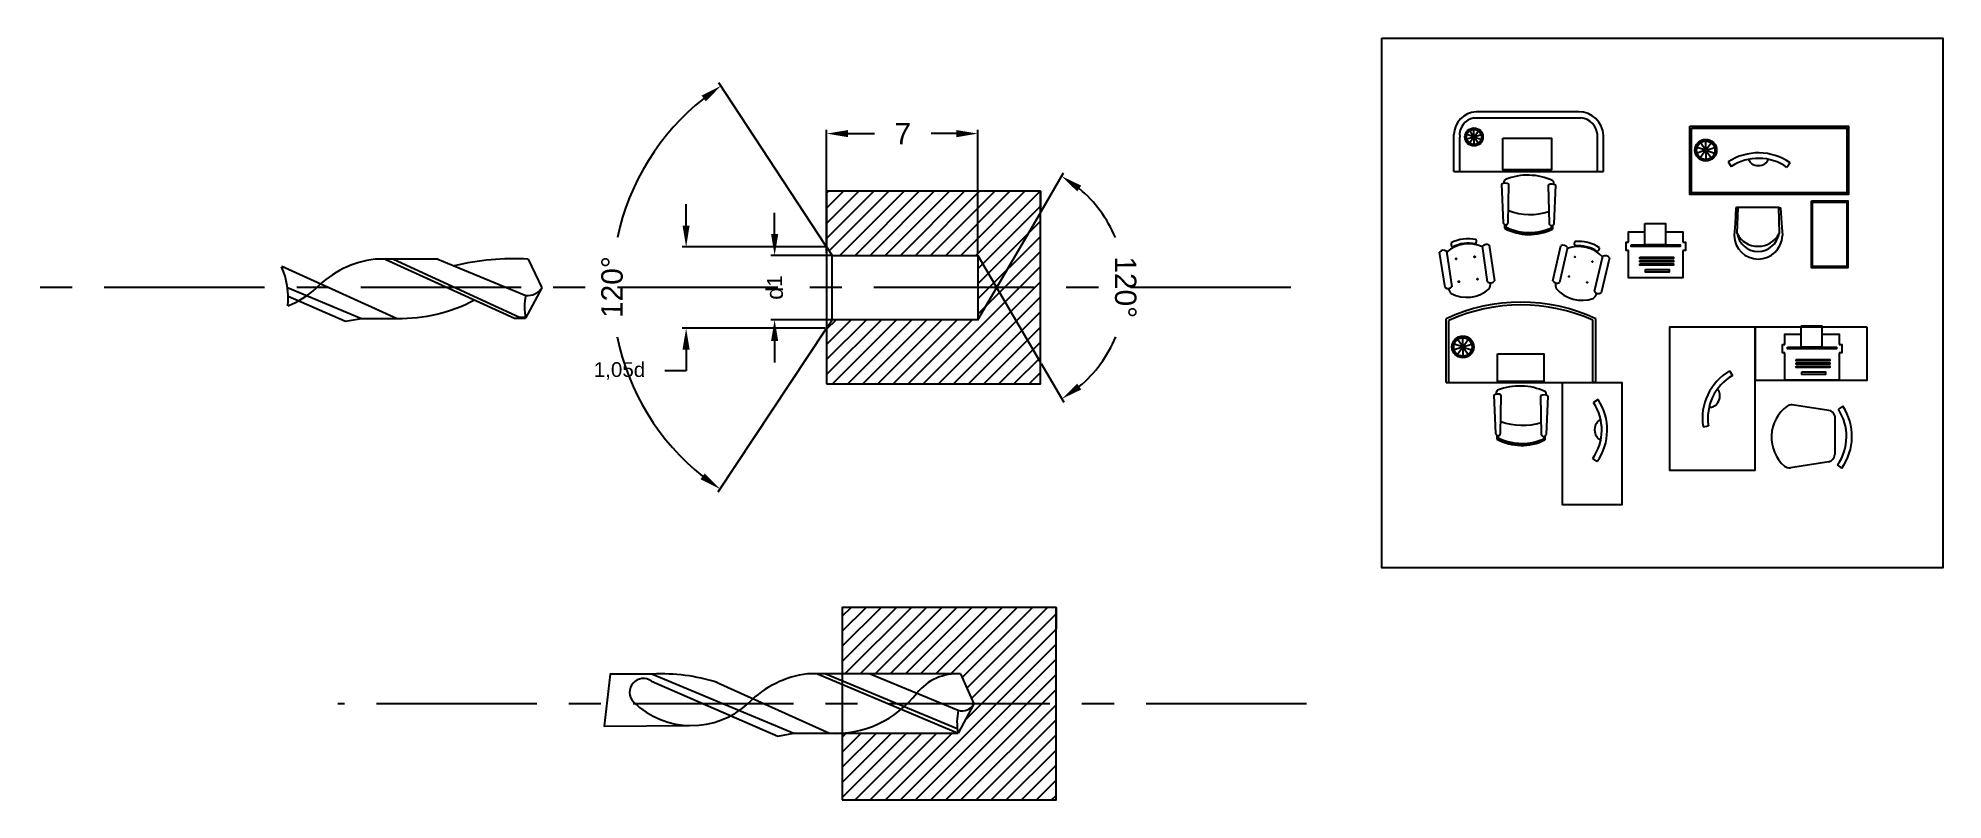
# Model space of a CAD drawing. Header units: millimetres. Extents: x 130.4 to 219.5, y -17.4 to 18.3.
import ezdxf

# ---------------------------------------------------------------- set-up
doc = ezdxf.new("R2010")
doc.units = ezdxf.units.MM
doc.header["$LTSCALE"] = 3
doc.header["$MEASUREMENT"] = 0
doc.linetypes.add('CENTER', pattern=[2, 1.25, -0.25, 0.25, -0.25])
doc.layers.get('0').update_dxf_attribs({"color": 10})
doc.styles.get("Standard").update_dxf_attribs({"font": 'arial.ttf'})
doc.dimstyles.get("Standard").update_dxf_attribs({"dimtxt": 1, "dimasz": 1, "dimexe": 0.18, "dimexo": 0.0625, "dimgap": 1, "dimtad": 0, "dimtoh": 1, "dimdec": 4, "dimdsep": 46, "dimtxsty": 'Standard', "dimcen": 0.09, "dimadec": 0, "dimazin": 0, "dimtfac": 1, "dimtdec": 4, "dimtofl": 0, "dimtmove": 0, "dimatfit": 3, "dimfxl": 1, "dimtolj": 1, "dimtzin": 0, "dimarcsym": 0})

# ---------------------------------------------------------------- blocks, each defined once
blk = doc.blocks.new('*D1')
at = {"color": 0, "lineweight": -2, "transparency": 16777216}
for p, q in [((177.312, 10.15), (178.368, 11.955)), ((177.312, 3.042), (178.37, 1.235))]:
    blk.add_line(p, q, dxfattribs=at)
for start, end in [(22.8075, 50.16022), (309.8641, 337.50969)]:
    blk.add_arc((175.231, 6.594), 6.031, start, end, dxfattribs=at)
at = {"color": 0, "transparency": 16777216}
for points in [[(178.999, 11.089), (179.191, 11.361), (178.277, 11.8)], [(179.193, 1.829), (179.001, 2.102), (178.279, 1.39)]]:
    blk.add_solid(points, dxfattribs=at)
at = {"layer": 'Defpoints', "color": 0, "transparency": 16777216}
for p in [(177.28, 10.096), (174.352, 8.096), (174.352, 5.091), (180.903, 4.544), (177.28, 3.096)]:
    blk.add_point(p, dxfattribs=at)
at = {"color": 0, "transparency": 16777216, "insert": (181.262, 6.611), "char_height": 1, "attachment_point": 5, "rotation": 270.1586}
blk.add_mtext('\\A1;120%%D', dxfattribs=at)
blk = doc.blocks.new('*D2')
at = {"color": 0, "lineweight": -2, "transparency": 16777216}
for p, q in [((167.28, 8.221), (167.28, 13.972)), ((168.28, 13.792), (169.521, 13.792)), ((173.352, 13.792), (172.169, 13.792)), ((174.352, 8.159), (174.352, 13.972))]:
    blk.add_line(p, q, dxfattribs=at)
at = {"color": 0, "transparency": 16777216}
for points in [[(168.28, 13.958), (168.28, 13.625), (167.28, 13.792)], [(173.352, 13.958), (173.352, 13.625), (174.352, 13.792)]]:
    blk.add_solid(points, dxfattribs=at)
at = {"layer": 'Defpoints', "color": 0, "transparency": 16777216}
for p in [(167.28, 13.792), (167.28, 8.158), (174.352, 8.096)]:
    blk.add_point(p, dxfattribs=at)
at = {"color": 0, "transparency": 16777216, "insert": (170.845, 13.792), "char_height": 1, "attachment_point": 5}
blk.add_mtext('\\A1;7', dxfattribs=at)
blk = doc.blocks.new('*D3')
at = {"color": 0, "lineweight": -2, "transparency": 16777216}
for p, q in [((164.848, 9.096), (164.848, 10.096)), ((167.48, 8.096), (164.668, 8.096)), ((167.48, 5.091), (164.668, 5.091)), ((164.848, 4.091), (164.848, 3.091))]:
    blk.add_line(p, q, dxfattribs=at)
at = {"color": 0, "transparency": 16777216}
for points in [[(164.681, 9.096), (165.015, 9.096), (164.848, 8.096)], [(164.681, 4.091), (165.015, 4.091), (164.848, 5.091)]]:
    blk.add_solid(points, dxfattribs=at)
at = {"layer": 'Defpoints', "color": 0, "transparency": 16777216}
for p in [(167.542, 8.096), (164.848, 5.091), (167.542, 5.091)]:
    blk.add_point(p, dxfattribs=at)
at = {"color": 0, "transparency": 16777216, "insert": (164.848, 6.594), "char_height": 1, "attachment_point": 5, "rotation": 90}
blk.add_mtext('\\A1;{\\H0.788x;d\\H0.8731x;1}', dxfattribs=at)
blk = doc.blocks.new('*D4')
at = {"color": 0, "lineweight": -2, "transparency": 16777216}
for p, q in [((160.708, 9.496), (160.708, 10.496)), ((167.218, 8.496), (160.528, 8.496)), ((167.218, 4.696), (160.528, 4.696)), ((160.708, 3.696), (160.708, 2.696)), ((160.708, 2.696), (159.708, 2.696))]:
    blk.add_line(p, q, dxfattribs=at)
at = {"color": 0, "transparency": 16777216}
for points in [[(160.541, 9.496), (160.874, 9.496), (160.708, 8.496)], [(160.541, 3.696), (160.874, 3.696), (160.708, 4.696)]]:
    blk.add_solid(points, dxfattribs=at)
at = {"layer": 'Defpoints', "color": 0, "transparency": 16777216}
for p in [(167.28, 8.496), (160.708, 4.696), (167.28, 4.696)]:
    blk.add_point(p, dxfattribs=at)
at = {"color": 0, "transparency": 16777216, "insert": (157.592, 2.696), "char_height": 1, "attachment_point": 5}
blk.add_mtext('\\A1;{\\H0.688x;1,05d}', dxfattribs=at)
blk = doc.blocks.new('*D5')
at = {"color": 0, "lineweight": -2, "transparency": 16777216}
for p, q in [((167.246, 8.548), (162.243, 16.172)), ((167.245, 4.644), (162.189, -2.968))]:
    blk.add_line(p, q, dxfattribs=at)
for start, end in [(128.35178, 167.9661), (191.71115, 231.32547)]:
    blk.add_arc((168.534, 6.584), 11.288, start, end, dxfattribs=at)
at = {"color": 0, "transparency": 16777216}
for points in [[(161.433, 15.572), (161.628, 15.301), (162.341, 16.022)], [(161.579, -2.093), (161.382, -2.363), (162.288, -2.818)]]:
    blk.add_solid(points, dxfattribs=at)
at = {"layer": 'Defpoints', "color": 0, "transparency": 16777216}
for p in [(157.863, 10.262), (167.28, 8.496), (167.542, 8.096), (167.28, 4.696), (167.542, 5.091)]:
    blk.add_point(p, dxfattribs=at)
at = {"color": 0, "transparency": 16777216, "insert": (157.247, 6.616), "char_height": 1, "attachment_point": 5, "rotation": 89.83863}
blk.add_mtext('\\A1;120%%D', dxfattribs=at)
blk = doc.blocks.new('*U11')
at = {"color": 0, "ltscale": 2}
blk.add_line((0, -0.207), (0, 0.207), dxfattribs=at)
blk = doc.blocks.new('*U12')
at = {"color": 0, "linetype": 'ByBlock', "lineweight": -2, "transparency": 16777216}
for p, rotation in [((293.801, 35.84), 72), ((293.801, 35.703), 108), ((293.881, 35.951), 35.99999999999999), ((293.881, 35.591), 144), ((294.012, 35.549), 180), ((294.142, 35.951), 323.9999999999999), ((294.142, 35.591), 216), ((294.223, 35.84), 288), ((294.223, 35.703), 252)]:
    blk.add_blockref('*U11', p, dxfattribs=dict(at, rotation=rotation))
blk.add_blockref('*U11', (294.012, 35.993), dxfattribs=at)
blk = doc.blocks.new('*U14')
at = {"color": 0, "ltscale": 2}
blk.add_line((0, -0.207), (0, 0.207), dxfattribs=at)
blk = doc.blocks.new('*U15')
at = {"color": 0, "linetype": 'ByBlock', "lineweight": -2, "transparency": 16777216}
for p, rotation in [((293.801, 35.84), 72), ((293.801, 35.703), 108), ((293.881, 35.951), 35.99999999999999), ((293.881, 35.591), 144), ((294.012, 35.549), 180), ((294.142, 35.951), 323.9999999999999), ((294.142, 35.591), 216), ((294.223, 35.84), 288), ((294.223, 35.703), 252)]:
    blk.add_blockref('*U14', p, dxfattribs=dict(at, rotation=rotation))
blk.add_blockref('*U14', (294.012, 35.993), dxfattribs=at)
blk = doc.blocks.new('*U16')
at = {"color": 0, "ltscale": 2}
blk.add_line((0, 0.169), (0, -0.169), dxfattribs=at)
blk = doc.blocks.new('*U17')
at = {"color": 0, "linetype": 'ByBlock', "lineweight": -2, "transparency": 16777216}
for p, rotation in [((294.357, 45.643), 252), ((294.357, 45.529), 288), ((294.423, 45.735), 216), ((294.423, 45.437), 324), ((294.532, 45.77), 180), ((294.64, 45.735), 144), ((294.64, 45.437), 35.99999999999997), ((294.707, 45.643), 108), ((294.707, 45.529), 71.99999999999999)]:
    blk.add_blockref('*U16', p, dxfattribs=dict(at, rotation=rotation))
blk.add_blockref('*U16', (294.532, 45.402), dxfattribs=at)

msp = doc.modelspace()

# ---------------------------------------------------------------- hatches: boundary and pattern name
at = {"ltscale": 2}
h = msp.add_hatch(color=0, dxfattribs=at)
h.dxf.hatch_style = 1
h.paths.add_polyline_path([(197.98209, 13.6345, 1), (197.14038, 13.6345, 1)])
h.paths.add_polyline_path([(197.91438, 13.6345, 1), (197.20809, 13.6345, 1)], flags=16)
h = msp.add_hatch(color=0, dxfattribs=at)
h.dxf.hatch_style = 1
h.paths.add_polyline_path([(197.5764, 13.6345, 1), (197.54607, 13.6345, 1)])
h = msp.add_hatch(color=0, dxfattribs=at)
h.dxf.hatch_style = 1
h.paths.add_polyline_path([(208.9112, 13.01523, 1), (207.89316, 13.01523, 1)])
h.paths.add_polyline_path([(208.83101, 13.01523, 1), (207.97334, 13.01523, 1)], flags=16)
h = msp.add_hatch()
h.set_pattern_fill('ANSI31', color=0, scale=4)
h.paths.add_polyline_path([(177.28, 10.09608), (177.28, 11.09608), (167.28, 11.09608), (167.28, 8.49608), (167.5425, 8.09608), (174.3521, 8.09608), (175.23147, 6.59437)])
h.paths.add_polyline_path([(177.28, 10.09608), (175.23147, 6.59437), (177.28, 3.09608)])
h.paths.add_polyline_path([(175.23147, 6.59437), (174.3521, 5.09121), (167.5425, 5.09121), (167.28, 4.69608), (167.28, 2.09608), (177.28, 2.09608), (177.28, 3.09608)])
h.paths.add_polyline_path([(175.23147, 6.59437), (174.3521, 8.09608), (174.3521, 5.09121)])
h = msp.add_hatch(color=0, dxfattribs=at)
h.dxf.hatch_style = 1
h.paths.add_polyline_path([(207.20869, 8.59958), (204.91673, 8.59958), (204.91673, 8.51941), (207.20869, 8.51941)])
h.paths.add_polyline_path([(206.89767, 8.02039), (205.31371, 8.02039), (205.31371, 7.95923), (206.89767, 7.95923)])
h.paths.add_polyline_path([(206.89767, 7.86214), (205.31371, 7.86214), (205.31371, 7.80098), (206.89767, 7.80098)])
h.paths.add_polyline_path([(206.89767, 7.7067), (205.31371, 7.7067), (205.31371, 7.64554), (206.89767, 7.64554)])
h.paths.add_polyline_path([(206.68568, 7.4367), (205.5787, 7.4367), (205.5787, 7.31059), (206.68568, 7.31059)])
h = msp.add_hatch(color=0, dxfattribs=at)
h.dxf.hatch_style = 1
h.paths.add_polyline_path([(197.55027, 3.81981, 1), (196.53223, 3.81981, 1)])
h.paths.add_polyline_path([(197.47008, 3.81981, 1), (196.61241, 3.81981, 1)], flags=16)
h = msp.add_hatch(dxfattribs=at)
h.set_pattern_fill('ANSI31', color=0, scale=4)
edge = h.paths.add_edge_path()
edge.add_line((178.01378, -12.85816), (174.17034, -12.85816))
edge.add_arc((187.008, -19.90352), 14.64386, 151.2418469, 151.798139)
edge.add_line((174.10254, -12.98314), (173.42746, -14.23468))
edge.add_line((173.42746, -14.23468), (168.01378, -14.24165))
edge.add_line((168.01378, -14.24165), (168.01378, -17.35573))
edge.add_line((168.01378, -17.35573), (178.01378, -17.35573))
edge.add_line((178.01378, -17.35573), (178.01378, -16.35573))
edge.add_line((178.01378, -16.35573), (178.01378, -12.85816))
edge = h.paths.add_edge_path()
edge.add_line((178.01378, -8.35573), (168.01378, -8.35573))
edge.add_line((168.01378, -8.35573), (168.01378, -11.46833))
edge.add_line((168.01378, -11.46833), (173.23442, -11.46483))
edge.add_arc((173.39301, -13.89743), 2.43776, 86.3467261, 93.7299932, ccw=False)
edge.add_line((173.54834, -11.46462), (174.16996, -12.85816))
edge.add_line((174.16996, -12.85816), (178.01378, -12.85816))
edge.add_line((178.01378, -12.85816), (178.01378, -8.35573))

# ---------------------------------------------------------------- linework, layer by layer
at = {"color": 0, "ltscale": 2}
for p, q in [((197.57024, 14.53031), (202.56111, 14.53031)), ((202.46121, 14.81231), (197.65747, 14.81231)), ((196.61285, 12.01435), (196.61285, 13.75329)), ((196.89491, 12.01505), (196.8948, 13.63224)), ((203.33263, 12.01505), (203.33604, 13.74778)), ((203.61385, 12.01505), (203.61572, 13.70701)), ((196.61285, 12.01435), (203.62506, 12.01505)), ((209.45101, 12.46557), (209.59156, 12.25256)), ((212.34676, 12.42283), (212.19998, 12.21406)), ((198.84862, 11.42366), (198.93136, 9.62866)), ((198.97214, 11.46792), (198.97448, 11.57508)), ((199.16732, 9.6243), (199.19557, 11.42549)), ((201.03793, 11.38875), (201.07048, 9.59214)), ((201.29469, 11.42041), (201.29692, 11.52298)), ((201.30622, 9.58119), (201.3848, 11.38089)), ((209.81317, 10.32628), (209.78057, 9.59386)), ((209.91571, 10.35883), (209.81317, 10.32628)), ((211.79842, 10.35883), (211.9019, 10.31853)), ((211.9019, 10.31853), (211.94202, 9.61267)), ((198.98707, 9.55086), (198.9837, 9.3683)), ((199.04762, 9.53337), (199.04573, 9.43118)), ((201.18942, 9.4938), (201.18754, 9.39161)), ((201.23798, 9.50928), (201.2346, 9.32672)), ((209.78057, 9.59386), (209.72821, 9.02486)), ((211.94202, 9.61267), (211.98554, 9.02486)), ((141.9339, 7.52514), (147.19123, 5.14998)), ((146.62852, 7.9233), (152.67888, 5.15705)), ((147.01408, 7.92356), (152.91452, 5.20599)), ((149.0996, 7.92669), (153.21601, 6.22933)), ((153.32335, 7.92778), (153.95191, 6.58895)), ((142.06231, 6.59466), (145.52697, 5.14784)), ((153.95191, 6.58895), (153.20247, 5.15773)), ((142.09301, 6.18505), (144.77527, 5.01766)), ((144.77527, 5.01766), (145.52697, 5.14784)), ((152.91452, 5.20599), (153.19195, 5.20645)), ((196.25427, 2.15779), (196.25407, 5.13745)), ((196.39097, 2.15848), (196.39085, 5.06227)), ((203.11827, 2.15848), (203.11827, 5.07267)), ((203.25527, 2.15848), (203.25714, 5.13745)), ((209.51793, 2.70142), (209.64679, 2.48115)), ((196.25427, 2.15779), (203.26648, 2.15848)), ((203.25527, 2.15848), (203.11827, 2.15848)), ((198.4895, 1.56669), (198.57215, -0.22831)), ((198.61303, 1.61095), (198.61537, 1.7181)), ((198.80811, -0.23268), (198.83645, 1.56851)), ((200.67881, 1.53167), (200.71127, -0.26494)), ((200.93557, 1.56333), (200.93781, 1.66589)), ((200.94701, -0.2759), (201.02568, 1.52379)), ((203.36895, 1.35556), (203.15585, 1.21515)), ((214.15684, 0.85266), (212.44301, 1.10736)), ((214.81705, 1.04878), (214.60394, 0.90837)), ((208.27534, 0.08547), (208.5275, 0.12476)), ((214.43368, 0.59997), (214.43368, -1.20865)), ((198.62786, -0.30611), (198.62448, -0.48867)), ((198.68841, -0.3236), (198.68652, -0.4258)), ((200.83021, -0.36328), (200.82832, -0.46547)), ((200.87876, -0.34781), (200.87538, -0.53037)), ((203.32433, -1.54017), (203.11565, -1.39325)), ((214.15768, -1.54565), (212.36393, -1.8266)), ((214.77242, -1.84695), (214.56375, -1.70004)), ((159.12835, -11.47858), (165.75196, -14.24457)), ((166.85351, -11.46911), (173.42746, -14.23468)), ((167.23907, -11.46885), (173.38985, -14.02335)), ((169.32459, -11.46571), (173.441, -13.16308)), ((173.54834, -11.46462), (174.16996, -12.85816)), ((159.09321, -11.80384), (165.00026, -14.37474)), ((162.15889, -11.86726), (167.41622, -14.24242)), ((174.16996, -12.85816), (173.42746, -14.23468)), ((165.00026, -14.37474), (165.75196, -14.24457))]:
    msp.add_line(p, q, dxfattribs=at)
at = {"color": 0}
for p, q in [((177.28, 11.09608), (177.28, 10.09608)), ((174.3521, 5.09121), (177.28, 10.09608)), ((167.28, 8.49608), (167.5425, 8.09608)), ((174.3521, 8.09608), (177.28, 3.09608)), ((167.28, 4.69608), (167.5425, 5.09121)), ((177.28, 2.09608), (177.28, 3.09608)), ((178.01378, -8.35573), (178.01378, -9.35573)), ((178.01378, -17.35573), (178.01378, -16.35573))]:
    msp.add_line(p, q, dxfattribs=at)
at = {"color": 0, "linetype": 'CENTER', "ltscale": 2}
for p, q in [((188.99154, 6.59364), (130.39674, 6.59364)), ((189.72531, -12.85816), (144.42256, -12.85816))]:
    msp.add_line(p, q, dxfattribs=at)
at = {"color": 0, "ltscale": 2}
for points in [[(193.2569, 18.25624), (219.49519, 18.25624), (219.49519, -6.50197), (193.2569, -6.50197)], [(198.91839, 13.58208), (201.18161, 13.58208), (201.18161, 12.10158), (198.91839, 12.10158)], [(207.65792, 14.14192), (215.07523, 14.14192), (215.07523, 10.94499), (207.65792, 10.94499)], [(207.72878, 14.04123), (215.00833, 14.04123), (215.00833, 11.02403), (207.72878, 11.02403)], [(213.34724, 10.64705), (215.04715, 10.64705), (215.04715, 7.51362), (213.34724, 7.51362)], [(213.39789, 10.58593), (214.99794, 10.58593), (214.99794, 7.57456), (213.39789, 7.57456)], [(205.54702, 9.58486), (206.5211, 9.58486), (206.5211, 8.59958), (205.54702, 8.59958)], [(204.91673, 8.59958), (207.20869, 8.59958), (207.20869, 8.51941), (204.91673, 8.51941)], [(205.31371, 8.02039), (206.89767, 8.02039), (206.89767, 7.95923), (205.31371, 7.95923)], [(205.31371, 7.86214), (206.89767, 7.86214), (206.89767, 7.80098), (205.31371, 7.80098)], [(205.31371, 7.7067), (206.89767, 7.7067), (206.89767, 7.64554), (205.31371, 7.64554)], [(205.5787, 7.4367), (206.68568, 7.4367), (206.68568, 7.31059), (205.5787, 7.31059)], [(210.7126, 4.74613), (206.70506, 4.74613), (206.70506, -1.93956), (210.7126, -1.93956)], [(215.94559, 4.74613), (210.7126, 4.74613), (210.7126, 2.26854), (215.94559, 2.26854)], [(212.86161, 4.80001), (213.83569, 4.80001), (213.83569, 3.81473), (212.86161, 3.81473)], [(212.23132, 3.81473), (214.52328, 3.81473), (214.52328, 3.73456), (212.23132, 3.73456)], [(198.66404, 3.48963), (200.83236, 3.48963), (200.83016, 2.20551), (198.66185, 2.20551)], [(212.6283, 3.23554), (214.21226, 3.23554), (214.21226, 3.17438), (212.6283, 3.17438)], [(212.6283, 3.07729), (214.21226, 3.07729), (214.21226, 3.01613), (212.6283, 3.01613)], [(212.6283, 2.92185), (214.21226, 2.92185), (214.21226, 2.86069), (212.6283, 2.86069)], [(201.70161, 2.15836), (204.47109, 2.15836), (204.47109, -3.5682), (201.70161, -3.5682)], [(212.8933, 2.65185), (214.00028, 2.65185), (214.00028, 2.52574), (212.8933, 2.52574)]]:
    msp.add_lwpolyline(points, close=True, dxfattribs=at)
at = {"color": 0}
for points in [[(167.28, 2.09608), (177.28, 2.09608), (177.28, 11.09608), (167.28, 11.09608)], [(167.5425, 8.09608), (174.3521, 8.09608), (174.3521, 5.09121), (167.5425, 5.09121)], [(168.01378, -17.35573), (178.01378, -17.35573), (178.01378, -8.35573), (168.01378, -8.35573)]]:
    msp.add_lwpolyline(points, close=True, dxfattribs=at)
at = {"color": 0, "ltscale": 2}
for points in [[(209.86872, 9.12141), (209.91571, 10.35883), (211.79842, 10.35883), (211.83291, 9.12141)], [(204.78349, 8.7141), (204.78349, 9.19508), (205.54702, 9.19508)], [(206.5211, 9.19508), (207.32593, 9.19508), (207.32593, 8.7141)], [(196.20814, 6.59017), (195.95069, 8.25189)], [(196.27073, 8.30148), (196.5287, 6.63638)], [(198.19894, 6.86246), (197.95821, 8.52669)], [(198.27873, 8.57305), (198.51996, 6.90545)], [(201.24415, 6.90587), (201.62107, 8.54463)], [(201.93668, 8.47204), (201.559, 6.82995)], [(203.19405, 6.42074), (203.58742, 8.05564)], [(204.78349, 8.32899), (204.67607, 8.32899), (204.67607, 8.7141), (204.78349, 8.7141)], [(207.32593, 8.32899), (207.32593, 7.0534), (204.78349, 7.0534), (204.78349, 8.32899)], [(207.32593, 8.7141), (207.45507, 8.7141), (207.45507, 8.32899), (207.32593, 8.32899)], [(149.10381, 7.92495), (146.16105, 7.92298)], [(203.90229, 7.97988), (203.50813, 6.34167)], [(145.52697, 5.14784), (147.19123, 5.14998)], [(152.67888, 5.15705), (153.20247, 5.15773)], [(212.09808, 3.54414), (211.99066, 3.54414), (211.99066, 3.92925), (212.09808, 3.92925)], [(212.09808, 3.92925), (212.09808, 4.41023), (212.86161, 4.41023)], [(213.83569, 4.41023), (214.64053, 4.41023), (214.64053, 3.92925)], [(214.64053, 3.92925), (214.76966, 3.92925), (214.76966, 3.54414), (214.64053, 3.54414)], [(214.64053, 3.54414), (214.64053, 2.26854), (212.09808, 2.26854), (212.09808, 3.54414)], [(159.12835, -11.47858), (157.15303, -11.47451), (156.87181, -13.90442), (160.85156, -13.88149)], [(173.54834, -11.46462), (166.38604, -11.46942)], [(165.75196, -14.24457), (173.42746, -14.23468)]]:
    msp.add_lwpolyline(points, dxfattribs=at)
for centre, radius in [((197.56124, 13.6345), 0.42085), ((197.56124, 13.6345), 0.35314), ((197.56124, 13.6345), 0.01516), ((208.40218, 13.01523), 0.50902), ((208.40218, 13.01523), 0.42884), ((208.40218, 13.01523), 0.01527), ((197.59135, 8.03209), 0.02704), ((202.28625, 8.02684), 0.01695), ((196.72845, 7.93924), 0.02704), ((202.00741, 7.11174), 0.01695), ((203.09976, 7.80649), 0.01695), ((196.85601, 6.87085), 0.02704), ((197.7287, 6.98813), 0.02704), ((202.85685, 6.83753), 0.01695), ((197.04125, 3.81981), 0.50902), ((197.04125, 3.81981), 0.42884), ((197.04125, 3.81981), 0.01527)]:
    msp.add_circle(centre, radius, dxfattribs=at)
for centre, radius, start, end in [((197.72795, 13.69807), 1.11647, 93.6195503, 177.1649054), ((197.69362, 13.73447), 0.80534, 98.8127289, 187.2932889), ((202.47618, 13.67234), 1.14007, 1.7426064, 90.7524988), ((202.47347, 13.66855), 0.8662, 5.2477228, 84.1928649), ((210.86751, 10.3188), 2.57198, 54.8905963, 123.4180804), ((210.86751, 10.3188), 2.31678, 54.8905963, 123.4180804), ((199.08266, 11.55308), 0.11039, 119.8487582, 168.5056001), ((200.0704, 9.04846), 2.80162, 64.9601294, 111.8495835), ((201.21953, 11.51858), 0.07742, 2.1153248, 61.7401228), ((199.0248, 11.13752), 0.33457, 59.3089118, 121.7592479), ((201.20604, 11.0978), 0.33457, 57.7074643, 120.1578003), ((200.18483, 12.83283), 2.82182, 249.1896326, 288.0604299), ((199.04986, 9.65467), 0.12132, 192.3804814, 345.5027974), ((200.14908, 11.50861), 2.43701, 241.4322242, 296.4510546), ((200.14499, 11.41479), 2.31877, 239.9662997, 298.0500571), ((200.14749, 11.46803), 2.34284, 240.249559, 297.6805509), ((200.15754, 11.6256), 2.46, 243.1308687, 296.0077117), ((201.18966, 9.61483), 0.12132, 190.7790339, 343.9013499), ((210.85687, 9.05843), 1.12917, 181.7039415, 358.2960585), ((210.85082, 9.62852), 1.10529, 207.3096262, 332.6903738), ((210.85082, 9.2827), 0.99525, 189.3263366, 350.6736634), ((196.13887, 8.09494), 0.24504, 57.4436387, 140.1697416), ((197.30794, 7.06279), 1.57615, 65.4595906, 130.8110452), ((196.69668, 8.65155), 0.21089, 172.1603749, 230.2342561), ((197.28697, 7.16796), 1.71055, 77.2380343, 117.85433), ((197.29141, 7.14048), 1.53365, 77.1430114, 118.4079968), ((197.50472, 8.75906), 0.17775, 316.0423387, 25.7396843), ((198.1448, 8.36785), 0.24504, 56.8678109, 139.5939139), ((201.73765, 8.3291), 0.24504, 35.6841433, 118.4102463), ((202.44079, 6.93711), 1.57615, 43.7000953, 109.0515498), ((202.46206, 8.63927), 0.21089, 150.4008795, 208.4747608), ((202.45424, 7.01539), 1.53365, 55.383516, 96.6485014), ((202.4603, 7.04256), 1.71055, 55.478539, 96.0948347), ((203.25238, 8.43956), 0.17775, 294.2828434, 3.980189), ((203.70183, 7.83895), 0.24504, 35.1083156, 117.8344185), ((139.36277, -0.51305), 8.43938, 72.2623761, 73.2995517), ((138.51056, 6.12247), 3.583, 353.9806569, 23.8348121), ((146.70499, 3.33096), 4.62413, 96.7553192, 135.3510484), ((152.72537, -4.6034), 12.54544, 87.2679638, 103.1831601), ((140.73668, 9.39374), 3.88439, 290.1347978, 313.5966504), ((153.31479, 6.95994), 0.73726, 262.3001983, 329.7880816), ((196.34516, 6.77458), 0.22975, 233.3864253, 323.0202494), ((196.9038, 6.67987), 0.55093, 194.0518882, 221.3805201), ((197.21969, 7.72897), 1.59036, 242.7057884, 311.3932503), ((198.33782, 7.04549), 0.22975, 232.8105976, 322.4444216), ((197.72177, 6.8311), 0.62377, 331.7544703, 358.5997192), ((201.43978, 7.02635), 0.22975, 211.62693, 301.2607541), ((201.9235, 6.7313), 0.55093, 172.2923929, 199.6210247), ((202.60579, 7.58854), 1.59036, 220.9462931, 289.6337549), ((202.73925, 6.56852), 0.62377, 309.9949749, 336.8402238), ((203.39088, 6.53925), 0.22975, 211.0511022, 300.6849263), ((147.29914, 12.68804), 7.53884, 269.1798157, 297.7111244), ((155.43667, 5.66537), 2.29115, 165.7503603, 192.8009192), ((199.7556, -2.36717), 8.28131, 64.9870011, 115.0129989), ((199.76629, -2.51945), 8.29916, 66.1781676, 113.9989702), ((210.81666, 0.48143), 2.57198, 120.3284659, 188.85595), ((198.72355, 1.6961), 0.11039, 119.8458704, 168.5027123), ((199.71116, -0.80857), 2.80162, 64.9572415, 111.8466957), ((210.81666, 0.48143), 2.31678, 120.3284659, 188.85595), ((198.66566, 1.28054), 0.33457, 59.306024, 121.7563601), ((200.84691, 1.24071), 0.33457, 57.7045764, 120.1549125), ((200.86041, 1.66149), 0.07742, 2.112437, 61.737235), ((201.22126, -0.05955), 2.31678, 324.8534391, 33.3809233), ((201.22126, -0.05955), 2.57198, 324.8534391, 33.3809233), ((213.29405, -0.402), 1.81654, 126.6795958, 228.0022454), ((212.39973, 0.75247), 0.35752, 83.0469629, 122.2473673), ((212.66936, -0.36633), 2.31678, 324.8534391, 33.3809233), ((212.66936, -0.36633), 2.57198, 324.8534391, 33.3809233), ((199.82579, 2.9758), 2.82182, 249.1867447, 288.0575421), ((214.12853, 0.54417), 0.31021, 10.3624008, 85.9446307), ((198.69066, -0.2023), 0.12132, 192.3775936, 345.4999096), ((199.78996, 1.65158), 2.43701, 241.4293364, 296.4481668), ((199.78587, 1.55775), 2.31877, 239.9634119, 298.0471693), ((199.78837, 1.611), 2.34284, 240.2466712, 297.677663), ((199.79843, 1.76856), 2.46, 243.1279809, 296.0048239), ((200.83045, -0.24225), 0.12132, 190.776146, 343.898462), ((212.32046, -1.40989), 0.41897, 234.7412519, 275.9554272), ((214.09014, -1.20865), 0.34353, 279.5454395, 0), ((159.58776, -19.90545), 8.43938, 72.2623761, 93.1205391), ((166.92998, -16.06144), 4.62413, 96.7553192, 135.3510484), ((173.39301, -13.89743), 2.43776, 86.3467261, 140.973112), ((158.71202, -12.327), 0.6473, 53.9217203, 223.4809146), ((167.66532, -9.40965), 4.83919, 267.0493897, 322.3977733), ((160.96167, -9.99867), 3.88439, 225.5675031, 313.5966504), ((176.00333, -13.73136), 2.62458, 167.4951374, 191.0561421), ((173.62547, -12.58027), 0.61131, 252.4372441, 332.9610817)]:
    msp.add_arc(centre, radius, start, end, dxfattribs=at)
for centre, major_axis in [((210.86601, 12.63559), (0.46169, 0.00815)), ((208.7089, 1.4431), (0.18451, 0.4233)), ((203.53804, -0.05955), (0.00785, -0.4617))]:
    msp.add_ellipse(centre, major_axis=major_axis, ratio=0.72825616, start_param=3.25515022, end_param=6.1240553, dxfattribs=at)

# ---------------------------------------------------------------- block references
at = {"color": 0}
for name, p in [('*U17', (-96.97047, -31.95131)), ('*U15', (-85.60953, -22.75589)), ('*U12', (-96.97047, -31.95131))]:
    msp.add_blockref(name, p, dxfattribs=at)

# ---------------------------------------------------------------- dimensions: what is measured, and where the dimension line sits
dim = msp.add_angular_dim_2l(base=(157.86265, 10.26241), line1=((167.28, 4.69608), (167.5425, 5.09121)), line2=((167.28, 8.49608), (167.5425, 8.09608)), text='120%%D', dimstyle='Standard', dxfattribs=at)
dim.commit()
dim.dimension.update_dxf_attribs({"geometry": '*D5', "text_midpoint": (157.24668, 6.61623)})
dim = msp.add_linear_dim(base=(167.28, 13.79152), p1=(174.3521, 8.09608), p2=(167.28, 8.15813), text='7', dimstyle='Standard', dxfattribs=at)
dim.commit()
dim.dimension.update_dxf_attribs({"geometry": '*D2', "text_midpoint": (170.84483, 13.79152), "dimtype": 160})
dim = msp.add_angular_dim_2l(base=(180.90294, 4.54419), line1=((174.3521, 8.09608), (177.28, 3.09608)), line2=((174.3521, 5.09121), (177.28, 10.09608)), text='120%%D', dimstyle='Standard', dxfattribs=at)
dim.commit()
dim.dimension.update_dxf_attribs({"geometry": '*D1', "text_midpoint": (181.2621, 6.61107), "dimtype": 162})
for base, p1, p2, text, picture, middle in [((160.70773, 4.69608), (167.28, 8.49608), (167.28, 4.69608), '{\\H0.688x;1,05d}', '*D4', (157.5922, 2.69608)), ((164.8481, 5.09121), (167.5425, 8.09608), (167.5425, 5.09121), '{\\H0.788x;d\\H0.8731x;1}', '*D3', (164.8481, 6.59364))]:
    dim = msp.add_linear_dim(base=base, p1=p1, p2=p2, angle=90, text=text, dimstyle='Standard', dxfattribs=at)
    dim.commit()
    dim.dimension.update_dxf_attribs({"geometry": picture, "text_midpoint": middle})

doc.saveas('drawing.dxf')
